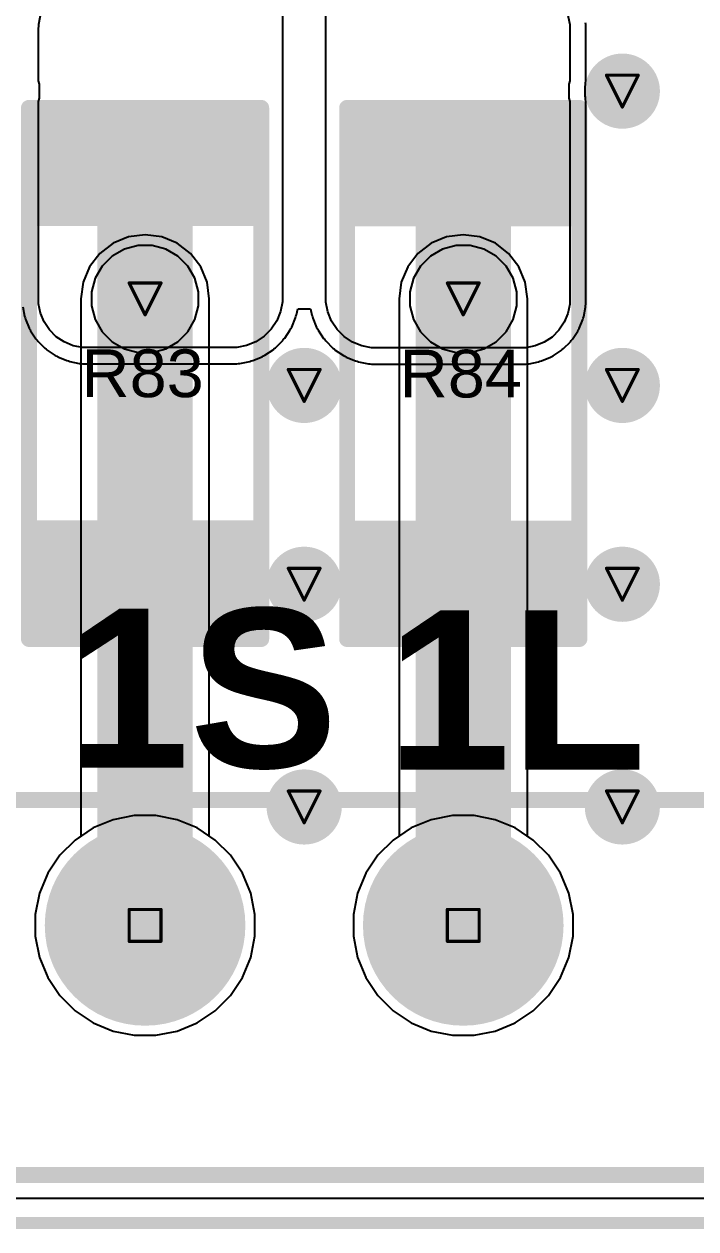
# Model space of a CAD drawing. Header units: inches. Extents: x -0.03 to 9.71, y 0.01 to 4.44.
# Drawn here: x 3.589 to 4.012, y 0.006 to 0.763 of the extents above; entities that cross this region are included whole.
import ezdxf

# ---------------------------------------------------------------- set-up
doc = ezdxf.new("R2010")
doc.units = ezdxf.units.IN
doc.header["$MEASUREMENT"] = 0
for name, color, linetype in [('Board Outline', 216, 'Continuous'), ('Bottom Layer', 5, 'Continuous'), ('Bottom Solder', 6, 'Continuous'), ('Drill Drawing', 1, 'Continuous'), ('Layer 1', 16, 'Continuous'), ('Layer 2', 76, 'Continuous'), ('Multi-Layer', 9, 'Continuous'), ('Pad Holes', 156, 'Continuous'), ('Top Layer', 1, 'Continuous'), ('Top Overlay', 2, 'Continuous'), ('Top Paste', 8, 'Continuous'), ('Top Solder', 216, 'Continuous'), ('Via Holes', 16, 'Continuous')]:
    doc.layers.add(name, color=color, linetype=linetype)
doc.styles.add('Arial', font='', dxfattribs={"height": 0.2})
doc.styles.add('Arial_Bold', font='', dxfattribs={"height": 0.2})
doc.styles.get('Arial').set_extended_font_data('Arial')
doc.styles.get('Arial_Bold').set_extended_font_data('Arial', bold=True)

# ---------------------------------------------------------------- blocks, each defined once
blk = doc.blocks.new('RES_2512_19')
at = {"layer": 'Top Layer'}
for points in [[(-0.15945, 0.06693), (-0.09646, 0.06693), (-0.09646, -0.06693), (-0.15945, -0.06693)], [(0.09646, 0.06693), (0.15945, 0.06693), (0.15945, -0.06693), (0.09646, -0.06693)]]:
    blk.add_hatch(color=1, dxfattribs=at).paths.add_polyline_path(points)
at = {"layer": 'Top Paste'}
for points in [[(-0.15945, 0.06693), (-0.09646, 0.06693), (-0.09646, -0.06693), (-0.15945, -0.06693)], [(0.09646, 0.06693), (0.15945, 0.06693), (0.15945, -0.06693), (0.09646, -0.06693)]]:
    blk.add_hatch(color=8, dxfattribs=at).paths.add_polyline_path(points)
at = {"layer": 'Top Solder'}
for points in [[(-0.16345, 0.07093), (-0.09246, 0.07093), (-0.09246, -0.07093), (-0.16345, -0.07093)], [(0.09246, 0.07093), (0.16345, 0.07093), (0.16345, -0.07093), (0.09246, -0.07093)]]:
    blk.add_hatch(color=216, dxfattribs=at).paths.add_polyline_path(points)
at = {"layer": 'Top Overlay'}
for points in [[(0.16679, 0.073, 0.01, 0.01, 0), (-0.167, 0.073, 0.01, 0.01, 0)], [(-0.167, -0.073, 0.01, 0.01, 0), (-0.167, 0.073, 0.01, 0.01, 0)], [(0.16679, -0.073, 0.01, 0.01, 0), (0.16679, 0.073, 0.01, 0.01, 0)], [(0.16679, -0.073, 0.01, 0.01, 0), (-0.167, -0.073, 0.01, 0.01, 0)]]:
    blk.add_lwpolyline(points, format="xyseb", dxfattribs=at)
for points in [[(-0.1695, 0.073, 0.005, 0.005, 1), (-0.1645, 0.073, 0.005, 0.005, 1)], [(-0.1695, 0.073, 0.005, 0.005, 1), (-0.1645, 0.073, 0.005, 0.005, 1)], [(0.16429, 0.073, 0.005, 0.005, 1), (0.16929, 0.073, 0.005, 0.005, 1)], [(0.16429, 0.073, 0.005, 0.005, 1), (0.16929, 0.073, 0.005, 0.005, 1)], [(-0.1695, -0.073, 0.005, 0.005, 1), (-0.1645, -0.073, 0.005, 0.005, 1)], [(-0.1695, -0.073, 0.005, 0.005, 1), (-0.1645, -0.073, 0.005, 0.005, 1)], [(0.16429, -0.073, 0.005, 0.005, 1), (0.16929, -0.073, 0.005, 0.005, 1)], [(0.16429, -0.073, 0.005, 0.005, 1), (0.16929, -0.073, 0.005, 0.005, 1)]]:
    blk.add_lwpolyline(points, format="xyseb", close=True, dxfattribs=at)
blk = doc.blocks.new('RES_2512_20')
at = {"layer": 'Top Layer'}
for points in [[(-0.15945, 0.06693), (-0.09646, 0.06693), (-0.09646, -0.06693), (-0.15945, -0.06693)], [(0.09646, 0.06693), (0.15945, 0.06693), (0.15945, -0.06693), (0.09646, -0.06693)]]:
    blk.add_hatch(color=1, dxfattribs=at).paths.add_polyline_path(points)
at = {"layer": 'Top Paste'}
for points in [[(-0.15945, 0.06693), (-0.09646, 0.06693), (-0.09646, -0.06693), (-0.15945, -0.06693)], [(0.09646, 0.06693), (0.15945, 0.06693), (0.15945, -0.06693), (0.09646, -0.06693)]]:
    blk.add_hatch(color=8, dxfattribs=at).paths.add_polyline_path(points)
at = {"layer": 'Top Solder'}
for points in [[(-0.16345, 0.07093), (-0.09246, 0.07093), (-0.09246, -0.07093), (-0.16345, -0.07093)], [(0.09246, 0.07093), (0.16345, 0.07093), (0.16345, -0.07093), (0.09246, -0.07093)]]:
    blk.add_hatch(color=216, dxfattribs=at).paths.add_polyline_path(points)
at = {"layer": 'Top Overlay'}
for points in [[(-0.167, 0.073, 0.01, 0.01, 0), (0.16679, 0.073, 0.01, 0.01, 0)], [(-0.167, 0.073, 0.01, 0.01, 0), (-0.167, -0.073, 0.01, 0.01, 0)], [(0.16679, 0.073, 0.01, 0.01, 0), (0.16679, -0.073, 0.01, 0.01, 0)], [(-0.167, -0.073, 0.01, 0.01, 0), (0.16679, -0.073, 0.01, 0.01, 0)]]:
    blk.add_lwpolyline(points, format="xyseb", dxfattribs=at)
for points in [[(-0.1695, 0.073, 0.005, 0.005, 1), (-0.1645, 0.073, 0.005, 0.005, 1)], [(-0.1695, 0.073, 0.005, 0.005, 1), (-0.1645, 0.073, 0.005, 0.005, 1)], [(0.16429, 0.073, 0.005, 0.005, 1), (0.16929, 0.073, 0.005, 0.005, 1)], [(0.16429, 0.073, 0.005, 0.005, 1), (0.16929, 0.073, 0.005, 0.005, 1)], [(-0.1695, -0.073, 0.005, 0.005, 1), (-0.1645, -0.073, 0.005, 0.005, 1)], [(-0.1695, -0.073, 0.005, 0.005, 1), (-0.1645, -0.073, 0.005, 0.005, 1)], [(0.16429, -0.073, 0.005, 0.005, 1), (0.16929, -0.073, 0.005, 0.005, 1)], [(0.16429, -0.073, 0.005, 0.005, 1), (0.16929, -0.073, 0.005, 0.005, 1)]]:
    blk.add_lwpolyline(points, format="xyseb", close=True, dxfattribs=at)
blk = doc.blocks.new('DB2ERM_5_08_18P_GN_104')
at = {"layer": 'Bottom Layer'}
h = blk.add_hatch(color=5, dxfattribs=at)
edge = h.paths.add_edge_path()
edge.add_arc((1.5, 0), 0.059055, 0, 360)
h = blk.add_hatch(color=5, dxfattribs=at)
edge = h.paths.add_edge_path()
edge.add_arc((1.7, 0), 0.059055, 0, 360)
at = {"layer": 'Bottom Solder'}
h = blk.add_hatch(color=6, dxfattribs=at)
edge = h.paths.add_edge_path()
edge.add_arc((1.5, 0), 0.063055, 0, 360)
h = blk.add_hatch(color=6, dxfattribs=at)
edge = h.paths.add_edge_path()
edge.add_arc((1.7, 0), 0.063055, 0, 360)
at = {"layer": 'Layer 1'}
h = blk.add_hatch(color=16, dxfattribs=at)
edge = h.paths.add_edge_path()
edge.add_arc((1.5, 0), 0.059055, 0, 360)
h = blk.add_hatch(color=16, dxfattribs=at)
edge = h.paths.add_edge_path()
edge.add_arc((1.7, 0), 0.059055, 0, 360)
at = {"layer": 'Layer 2'}
h = blk.add_hatch(color=76, dxfattribs=at)
edge = h.paths.add_edge_path()
edge.add_arc((1.5, 0), 0.059055, 0, 360)
h = blk.add_hatch(color=76, dxfattribs=at)
edge = h.paths.add_edge_path()
edge.add_arc((1.7, 0), 0.059055, 0, 360)
at = {"layer": 'Multi-Layer'}
h = blk.add_hatch(color=9, dxfattribs=at)
edge = h.paths.add_edge_path()
edge.add_arc((1.5, 0), 0.059055, 0, 360)
h = blk.add_hatch(color=9, dxfattribs=at)
edge = h.paths.add_edge_path()
edge.add_arc((1.7, 0), 0.059055, 0, 360)
at = {"layer": 'Pad Holes'}
h = blk.add_hatch(color=7, dxfattribs=at)
edge = h.paths.add_edge_path()
edge.add_arc((1.5, 0), 0.037402, 0, 360)
h = blk.add_hatch(color=7, dxfattribs=at)
edge = h.paths.add_edge_path()
edge.add_arc((1.7, 0), 0.037402, 0, 360)
at = {"layer": 'Top Layer'}
h = blk.add_hatch(color=1, dxfattribs=at)
edge = h.paths.add_edge_path()
edge.add_arc((1.5, 0), 0.059055, 0, 360)
h = blk.add_hatch(color=1, dxfattribs=at)
edge = h.paths.add_edge_path()
edge.add_arc((1.7, 0), 0.059055, 0, 360)
at = {"layer": 'Top Solder'}
h = blk.add_hatch(color=216, dxfattribs=at)
edge = h.paths.add_edge_path()
edge.add_arc((1.5, 0), 0.063055, 0, 360)
h = blk.add_hatch(color=216, dxfattribs=at)
edge = h.paths.add_edge_path()
edge.add_arc((1.7, 0), 0.063055, 0, 360)
at = {"layer": 'Top Overlay'}
for points in [[(-2, 0.07874, 0.01, 0.01, 0), (2, 0.07874, 0.01, 0.01, 0)], [(-2, -0.156851, 0.01, 0.01, 0), (2, -0.156851, 0.01, 0.01, 0)]]:
    blk.add_lwpolyline(points, format="xyseb", dxfattribs=at)

msp = doc.modelspace()

# ---------------------------------------------------------------- hatches: boundary and pattern name
at = {"layer": 'Bottom Layer'}
h = msp.add_hatch(color=5, dxfattribs=at)
edge = h.paths.add_edge_path()
edge.add_arc((3.96535, 0.72114), 0.02362, 0, 360)
h = msp.add_hatch(color=5, dxfattribs=at)
edge = h.paths.add_edge_path()
edge.add_arc((3.66535, 0.59055), 0.02362, 0, 360)
h = msp.add_hatch(color=5, dxfattribs=at)
edge = h.paths.add_edge_path()
edge.add_arc((3.86535, 0.59055), 0.02362, 0, 360)
h = msp.add_hatch(color=5, dxfattribs=at)
edge = h.paths.add_edge_path()
edge.add_arc((3.76535, 0.53618), 0.02362, 0, 360)
h = msp.add_hatch(color=5, dxfattribs=at)
edge = h.paths.add_edge_path()
edge.add_arc((3.96535, 0.53618), 0.02362, 0, 360)
h = msp.add_hatch(color=5, dxfattribs=at)
edge = h.paths.add_edge_path()
edge.add_arc((3.76535, 0.41122), 0.02362, 0, 360)
h = msp.add_hatch(color=5, dxfattribs=at)
edge = h.paths.add_edge_path()
edge.add_arc((3.96535, 0.41122), 0.02362, 0, 360)
h = msp.add_hatch(color=5, dxfattribs=at)
edge = h.paths.add_edge_path()
edge.add_arc((3.76535, 0.27126), 0.02362, 0, 360)
h = msp.add_hatch(color=5, dxfattribs=at)
edge = h.paths.add_edge_path()
edge.add_arc((3.96535, 0.27126), 0.02362, 0, 360)
at = {"layer": 'Layer 1'}
h = msp.add_hatch(color=16, dxfattribs=at)
edge = h.paths.add_edge_path()
edge.add_arc((3.96535, 0.72114), 0.02362, 0, 360)
h = msp.add_hatch(color=16, dxfattribs=at)
edge = h.paths.add_edge_path()
edge.add_arc((3.66535, 0.59055), 0.02362, 0, 360)
h = msp.add_hatch(color=16, dxfattribs=at)
edge = h.paths.add_edge_path()
edge.add_arc((3.86535, 0.59055), 0.02362, 0, 360)
h = msp.add_hatch(color=16, dxfattribs=at)
edge = h.paths.add_edge_path()
edge.add_arc((3.76535, 0.53618), 0.02362, 0, 360)
h = msp.add_hatch(color=16, dxfattribs=at)
edge = h.paths.add_edge_path()
edge.add_arc((3.96535, 0.53618), 0.02362, 0, 360)
h = msp.add_hatch(color=16, dxfattribs=at)
edge = h.paths.add_edge_path()
edge.add_arc((3.76535, 0.41122), 0.02362, 0, 360)
h = msp.add_hatch(color=16, dxfattribs=at)
edge = h.paths.add_edge_path()
edge.add_arc((3.96535, 0.41122), 0.02362, 0, 360)
h = msp.add_hatch(color=16, dxfattribs=at)
edge = h.paths.add_edge_path()
edge.add_arc((3.76535, 0.27126), 0.02362, 0, 360)
h = msp.add_hatch(color=16, dxfattribs=at)
edge = h.paths.add_edge_path()
edge.add_arc((3.96535, 0.27126), 0.02362, 0, 360)
at = {"layer": 'Layer 2'}
h = msp.add_hatch(color=76, dxfattribs=at)
edge = h.paths.add_edge_path()
edge.add_arc((3.96535, 0.72114), 0.02362, 0, 360)
h = msp.add_hatch(color=76, dxfattribs=at)
edge = h.paths.add_edge_path()
edge.add_arc((3.66535, 0.59055), 0.02362, 0, 360)
h = msp.add_hatch(color=76, dxfattribs=at)
edge = h.paths.add_edge_path()
edge.add_arc((3.86535, 0.59055), 0.02362, 0, 360)
h = msp.add_hatch(color=76, dxfattribs=at)
edge = h.paths.add_edge_path()
edge.add_arc((3.76535, 0.53618), 0.02362, 0, 360)
h = msp.add_hatch(color=76, dxfattribs=at)
edge = h.paths.add_edge_path()
edge.add_arc((3.96535, 0.53618), 0.02362, 0, 360)
h = msp.add_hatch(color=76, dxfattribs=at)
edge = h.paths.add_edge_path()
edge.add_arc((3.76535, 0.41122), 0.02362, 0, 360)
h = msp.add_hatch(color=76, dxfattribs=at)
edge = h.paths.add_edge_path()
edge.add_arc((3.96535, 0.41122), 0.02362, 0, 360)
h = msp.add_hatch(color=76, dxfattribs=at)
edge = h.paths.add_edge_path()
edge.add_arc((3.76535, 0.27126), 0.02362, 0, 360)
h = msp.add_hatch(color=76, dxfattribs=at)
edge = h.paths.add_edge_path()
edge.add_arc((3.96535, 0.27126), 0.02362, 0, 360)
at = {"layer": 'Top Layer'}
h = msp.add_hatch(color=1, dxfattribs=at)
edge = h.paths.add_edge_path()
edge.add_arc((3.96535, 0.72114), 0.02362, 0, 360)
h = msp.add_hatch(color=1, dxfattribs=at)
edge = h.paths.add_edge_path()
edge.add_arc((3.66535, 0.59055), 0.02362, 0, 360)
h = msp.add_hatch(color=1, dxfattribs=at)
edge = h.paths.add_edge_path()
edge.add_arc((3.86535, 0.59055), 0.02362, 0, 360)
h = msp.add_hatch(color=1, dxfattribs=at)
edge = h.paths.add_edge_path()
edge.add_arc((3.76535, 0.53618), 0.02362, 0, 360)
h = msp.add_hatch(color=1, dxfattribs=at)
edge = h.paths.add_edge_path()
edge.add_arc((3.96535, 0.53618), 0.02362, 0, 360)
h = msp.add_hatch(color=1, dxfattribs=at)
edge = h.paths.add_edge_path()
edge.add_arc((3.76535, 0.41122), 0.02362, 0, 360)
h = msp.add_hatch(color=1, dxfattribs=at)
edge = h.paths.add_edge_path()
edge.add_arc((3.96535, 0.41122), 0.02362, 0, 360)
h = msp.add_hatch(color=1, dxfattribs=at)
edge = h.paths.add_edge_path()
edge.add_arc((3.76535, 0.27126), 0.02362, 0, 360)
h = msp.add_hatch(color=1, dxfattribs=at)
edge = h.paths.add_edge_path()
edge.add_arc((3.96535, 0.27126), 0.02362, 0, 360)
at = {"layer": 'Via Holes'}
h = msp.add_hatch(color=7, dxfattribs=at)
edge = h.paths.add_edge_path()
edge.add_arc((3.96535, 0.72114), 0.01378, 0, 360)
h = msp.add_hatch(color=7, dxfattribs=at)
edge = h.paths.add_edge_path()
edge.add_arc((3.66535, 0.59055), 0.01378, 0, 360)
h = msp.add_hatch(color=7, dxfattribs=at)
edge = h.paths.add_edge_path()
edge.add_arc((3.86535, 0.59055), 0.01378, 0, 360)
h = msp.add_hatch(color=7, dxfattribs=at)
edge = h.paths.add_edge_path()
edge.add_arc((3.76535, 0.53618), 0.01378, 0, 360)
h = msp.add_hatch(color=7, dxfattribs=at)
edge = h.paths.add_edge_path()
edge.add_arc((3.96535, 0.53618), 0.01378, 0, 360)
h = msp.add_hatch(color=7, dxfattribs=at)
edge = h.paths.add_edge_path()
edge.add_arc((3.76535, 0.41122), 0.01378, 0, 360)
h = msp.add_hatch(color=7, dxfattribs=at)
edge = h.paths.add_edge_path()
edge.add_arc((3.96535, 0.41122), 0.01378, 0, 360)
h = msp.add_hatch(color=7, dxfattribs=at)
edge = h.paths.add_edge_path()
edge.add_arc((3.76535, 0.27126), 0.01378, 0, 360)
h = msp.add_hatch(color=7, dxfattribs=at)
edge = h.paths.add_edge_path()
edge.add_arc((3.96535, 0.27126), 0.01378, 0, 360)

# ---------------------------------------------------------------- linework, layer by layer
at = {"layer": 'Board Outline'}
for points in [[(0.00984, 0.00984, 0.0075, 0.0075, 0), (4.32087, 0.00984, 0.0075, 0.0075, 0)], [(0.0102, 0.0102, 0.005, 0.005, 0), (4.32051, 0.0102, 0.005, 0.005, 0)]]:
    msp.add_lwpolyline(points, format="xyseb", dxfattribs=at)
at = {"layer": 'Bottom Layer'}
for p, q in [((3.65491, 0.62952), (3.64518, 0.62549)), ((3.66535, 0.6309), (3.65491, 0.62952)), ((3.6758, 0.62952), (3.66535, 0.6309)), ((3.68553, 0.62549), (3.6758, 0.62952)), ((3.85491, 0.62952), (3.84518, 0.62549)), ((3.86535, 0.6309), (3.85491, 0.62952)), ((3.8758, 0.62952), (3.86535, 0.6309)), ((3.88553, 0.62549), (3.8758, 0.62952)), ((3.64518, 0.62549), (3.63683, 0.61908)), ((3.69388, 0.61908), (3.68553, 0.62549)), ((3.84518, 0.62549), (3.83683, 0.61908)), ((3.89388, 0.61908), (3.88553, 0.62549)), ((3.63683, 0.61908), (3.63041, 0.61072)), ((3.70029, 0.61072), (3.69388, 0.61908)), ((3.83683, 0.61908), (3.83041, 0.61072)), ((3.90029, 0.61072), (3.89388, 0.61908)), ((3.63041, 0.61072), (3.62638, 0.60099)), ((3.70432, 0.60099), (3.70029, 0.61072)), ((3.83041, 0.61072), (3.82638, 0.60099)), ((3.90432, 0.60099), (3.90029, 0.61072)), ((3.62638, 0.60099), (3.62501, 0.59055)), ((3.7057, 0.59055), (3.70432, 0.60099)), ((3.82638, 0.60099), (3.82501, 0.59055)), ((3.9057, 0.59055), (3.90432, 0.60099)), ((3.62501, 0.59055), (3.62501, 0.25294)), ((3.7057, 0.25294), (3.7057, 0.59055)), ((3.82501, 0.59055), (3.82501, 0.25294)), ((3.9057, 0.25294), (3.9057, 0.59055)), ((3.62133, 0.25049), (3.61172, 0.24087)), ((3.62501, 0.25294), (3.62133, 0.25049)), ((3.70937, 0.25049), (3.7057, 0.25294)), ((3.71899, 0.24087), (3.70937, 0.25049)), ((3.82133, 0.25049), (3.81172, 0.24087)), ((3.82501, 0.25294), (3.82133, 0.25049)), ((3.90937, 0.25049), (3.9057, 0.25294)), ((3.91899, 0.24087), (3.90937, 0.25049)), ((3.61172, 0.24087), (3.60416, 0.22956)), ((3.72655, 0.22956), (3.71899, 0.24087)), ((3.81172, 0.24087), (3.80416, 0.22956)), ((3.92655, 0.22956), (3.91899, 0.24087)), ((3.60416, 0.22956), (3.59895, 0.21699)), ((3.73176, 0.21699), (3.72655, 0.22956)), ((3.80416, 0.22956), (3.79895, 0.21699)), ((3.93176, 0.21699), (3.92655, 0.22956)), ((3.59895, 0.21699), (3.5963, 0.20365)), ((3.73441, 0.20365), (3.73176, 0.21699)), ((3.79895, 0.21699), (3.7963, 0.20365)), ((3.93441, 0.20365), (3.93176, 0.21699)), ((3.5963, 0.20365), (3.5963, 0.19005)), ((3.73441, 0.19005), (3.73441, 0.20365)), ((3.7963, 0.20365), (3.7963, 0.19005)), ((3.93441, 0.19005), (3.93441, 0.20365)), ((3.5963, 0.19005), (3.59895, 0.17671)), ((3.73176, 0.17671), (3.73441, 0.19005)), ((3.7963, 0.19005), (3.79895, 0.17671)), ((3.93176, 0.17671), (3.93441, 0.19005)), ((3.59895, 0.17671), (3.60416, 0.16414)), ((3.72655, 0.16414), (3.73176, 0.17671)), ((3.79895, 0.17671), (3.80416, 0.16414)), ((3.92655, 0.16414), (3.93176, 0.17671)), ((3.60416, 0.16414), (3.61172, 0.15283)), ((3.71899, 0.15283), (3.72655, 0.16414)), ((3.80416, 0.16414), (3.81172, 0.15283)), ((3.91899, 0.15283), (3.92655, 0.16414)), ((3.61172, 0.15283), (3.62133, 0.14321)), ((3.70937, 0.14321), (3.71899, 0.15283)), ((3.81172, 0.15283), (3.82133, 0.14321)), ((3.90937, 0.14321), (3.91899, 0.15283)), ((3.62133, 0.14321), (3.63264, 0.13566)), ((3.69806, 0.13566), (3.70937, 0.14321)), ((3.82133, 0.14321), (3.83264, 0.13566)), ((3.89806, 0.13566), (3.90937, 0.14321)), ((3.63264, 0.13566), (3.64521, 0.13045)), ((3.64521, 0.13045), (3.65855, 0.1278)), ((3.67216, 0.1278), (3.6855, 0.13045)), ((3.6855, 0.13045), (3.69806, 0.13566)), ((3.83264, 0.13566), (3.84521, 0.13045)), ((3.84521, 0.13045), (3.85855, 0.1278)), ((3.87216, 0.1278), (3.8855, 0.13045)), ((3.8855, 0.13045), (3.89806, 0.13566)), ((3.65855, 0.1278), (3.67216, 0.1278)), ((3.85855, 0.1278), (3.87216, 0.1278)), ((4.30557, 0.02514), (0.02514, 0.02514))]:
    msp.add_line(p, q, dxfattribs=at)
for points in [[(3.66535, 0.19685, 0.06, 0.06, 0), (3.66535, 0.59055, 0.06, 0.06, 0)], [(3.86535, 0.19685, 0.06, 0.06, 0), (3.86535, 0.59055, 0.06, 0.06, 0)]]:
    msp.add_lwpolyline(points, format="xyseb", dxfattribs=at)
for points in [[(3.65035, 0.59055, 0.03, 0.03, 1), (3.68035, 0.59055, 0.03, 0.03, 1)], [(3.85035, 0.59055, 0.03, 0.03, 1), (3.88035, 0.59055, 0.03, 0.03, 1)], [(3.65035, 0.19685, 0.03, 0.03, 1), (3.68035, 0.19685, 0.03, 0.03, 1)], [(3.85035, 0.19685, 0.03, 0.03, 1), (3.88035, 0.19685, 0.03, 0.03, 1)]]:
    msp.add_lwpolyline(points, format="xyseb", close=True, dxfattribs=at)
at = {"layer": 'Bottom Solder'}
for points in [[(3.66535, 0.19685, 0.06, 0.06, 0), (3.66535, 0.59055, 0.06, 0.06, 0)], [(3.86535, 0.19685, 0.06, 0.06, 0), (3.86535, 0.59055, 0.06, 0.06, 0)]]:
    msp.add_lwpolyline(points, format="xyseb", dxfattribs=at)
for points in [[(3.65035, 0.59055, 0.03, 0.03, 1), (3.68035, 0.59055, 0.03, 0.03, 1)], [(3.85035, 0.59055, 0.03, 0.03, 1), (3.88035, 0.59055, 0.03, 0.03, 1)], [(3.65035, 0.19685, 0.03, 0.03, 1), (3.68035, 0.19685, 0.03, 0.03, 1)], [(3.85035, 0.19685, 0.03, 0.03, 1), (3.88035, 0.19685, 0.03, 0.03, 1)]]:
    msp.add_lwpolyline(points, format="xyseb", close=True, dxfattribs=at)
at = {"layer": 'Drill Drawing'}
for points in [[(3.95535, 0.73114, 0.002, 0.002, 0), (3.97535, 0.73114, 0.002, 0.002, 0)], [(3.95535, 0.73114, 0.002, 0.002, 0), (3.96535, 0.71114, 0.002, 0.002, 0)], [(3.96535, 0.71114, 0.002, 0.002, 0), (3.97535, 0.73114, 0.002, 0.002, 0)], [(3.65535, 0.60055, 0.002, 0.002, 0), (3.67535, 0.60055, 0.002, 0.002, 0)], [(3.65535, 0.60055, 0.002, 0.002, 0), (3.66535, 0.58055, 0.002, 0.002, 0)], [(3.66535, 0.58055, 0.002, 0.002, 0), (3.67535, 0.60055, 0.002, 0.002, 0)], [(3.85535, 0.60055, 0.002, 0.002, 0), (3.87535, 0.60055, 0.002, 0.002, 0)], [(3.85535, 0.60055, 0.002, 0.002, 0), (3.86535, 0.58055, 0.002, 0.002, 0)], [(3.86535, 0.58055, 0.002, 0.002, 0), (3.87535, 0.60055, 0.002, 0.002, 0)], [(3.75535, 0.54618, 0.002, 0.002, 0), (3.77535, 0.54618, 0.002, 0.002, 0)], [(3.75535, 0.54618, 0.002, 0.002, 0), (3.76535, 0.52618, 0.002, 0.002, 0)], [(3.76535, 0.52618, 0.002, 0.002, 0), (3.77535, 0.54618, 0.002, 0.002, 0)], [(3.95535, 0.54618, 0.002, 0.002, 0), (3.97535, 0.54618, 0.002, 0.002, 0)], [(3.95535, 0.54618, 0.002, 0.002, 0), (3.96535, 0.52618, 0.002, 0.002, 0)], [(3.96535, 0.52618, 0.002, 0.002, 0), (3.97535, 0.54618, 0.002, 0.002, 0)], [(3.75535, 0.42122, 0.002, 0.002, 0), (3.77535, 0.42122, 0.002, 0.002, 0)], [(3.75535, 0.42122, 0.002, 0.002, 0), (3.76535, 0.40122, 0.002, 0.002, 0)], [(3.76535, 0.40122, 0.002, 0.002, 0), (3.77535, 0.42122, 0.002, 0.002, 0)], [(3.95535, 0.42122, 0.002, 0.002, 0), (3.97535, 0.42122, 0.002, 0.002, 0)], [(3.95535, 0.42122, 0.002, 0.002, 0), (3.96535, 0.40122, 0.002, 0.002, 0)], [(3.96535, 0.40122, 0.002, 0.002, 0), (3.97535, 0.42122, 0.002, 0.002, 0)], [(3.75535, 0.28126, 0.002, 0.002, 0), (3.77535, 0.28126, 0.002, 0.002, 0)], [(3.75535, 0.28126, 0.002, 0.002, 0), (3.76535, 0.26126, 0.002, 0.002, 0)], [(3.76535, 0.26126, 0.002, 0.002, 0), (3.77535, 0.28126, 0.002, 0.002, 0)], [(3.95535, 0.28126, 0.002, 0.002, 0), (3.97535, 0.28126, 0.002, 0.002, 0)], [(3.95535, 0.28126, 0.002, 0.002, 0), (3.96535, 0.26126, 0.002, 0.002, 0)], [(3.96535, 0.26126, 0.002, 0.002, 0), (3.97535, 0.28126, 0.002, 0.002, 0)], [(3.65535, 0.20685, 0.002, 0.002, 0), (3.67535, 0.20685, 0.002, 0.002, 0)], [(3.65535, 0.18685, 0.002, 0.002, 0), (3.65535, 0.20685, 0.002, 0.002, 0)], [(3.67535, 0.18685, 0.002, 0.002, 0), (3.67535, 0.20685, 0.002, 0.002, 0)], [(3.85535, 0.20685, 0.002, 0.002, 0), (3.87535, 0.20685, 0.002, 0.002, 0)], [(3.85535, 0.18685, 0.002, 0.002, 0), (3.85535, 0.20685, 0.002, 0.002, 0)], [(3.87535, 0.18685, 0.002, 0.002, 0), (3.87535, 0.20685, 0.002, 0.002, 0)], [(3.65535, 0.18685, 0.002, 0.002, 0), (3.67535, 0.18685, 0.002, 0.002, 0)], [(3.85535, 0.18685, 0.002, 0.002, 0), (3.87535, 0.18685, 0.002, 0.002, 0)]]:
    msp.add_lwpolyline(points, format="xyseb", dxfattribs=at)
for points in [[(3.95485, 0.73114, 0.001, 0.001, 1), (3.95585, 0.73114, 0.001, 0.001, 1)], [(3.95485, 0.73114, 0.001, 0.001, 1), (3.95585, 0.73114, 0.001, 0.001, 1)], [(3.97485, 0.73114, 0.001, 0.001, 1), (3.97585, 0.73114, 0.001, 0.001, 1)], [(3.97485, 0.73114, 0.001, 0.001, 1), (3.97585, 0.73114, 0.001, 0.001, 1)], [(3.96485, 0.71114, 0.001, 0.001, 1), (3.96585, 0.71114, 0.001, 0.001, 1)], [(3.96485, 0.71114, 0.001, 0.001, 1), (3.96585, 0.71114, 0.001, 0.001, 1)], [(3.65485, 0.60055, 0.001, 0.001, 1), (3.65585, 0.60055, 0.001, 0.001, 1)], [(3.65485, 0.60055, 0.001, 0.001, 1), (3.65585, 0.60055, 0.001, 0.001, 1)], [(3.67485, 0.60055, 0.001, 0.001, 1), (3.67585, 0.60055, 0.001, 0.001, 1)], [(3.67485, 0.60055, 0.001, 0.001, 1), (3.67585, 0.60055, 0.001, 0.001, 1)], [(3.85485, 0.60055, 0.001, 0.001, 1), (3.85585, 0.60055, 0.001, 0.001, 1)], [(3.85485, 0.60055, 0.001, 0.001, 1), (3.85585, 0.60055, 0.001, 0.001, 1)], [(3.87485, 0.60055, 0.001, 0.001, 1), (3.87585, 0.60055, 0.001, 0.001, 1)], [(3.87485, 0.60055, 0.001, 0.001, 1), (3.87585, 0.60055, 0.001, 0.001, 1)], [(3.66485, 0.58055, 0.001, 0.001, 1), (3.66585, 0.58055, 0.001, 0.001, 1)], [(3.66485, 0.58055, 0.001, 0.001, 1), (3.66585, 0.58055, 0.001, 0.001, 1)], [(3.86485, 0.58055, 0.001, 0.001, 1), (3.86585, 0.58055, 0.001, 0.001, 1)], [(3.86485, 0.58055, 0.001, 0.001, 1), (3.86585, 0.58055, 0.001, 0.001, 1)], [(3.75485, 0.54618, 0.001, 0.001, 1), (3.75585, 0.54618, 0.001, 0.001, 1)], [(3.75485, 0.54618, 0.001, 0.001, 1), (3.75585, 0.54618, 0.001, 0.001, 1)], [(3.77485, 0.54618, 0.001, 0.001, 1), (3.77585, 0.54618, 0.001, 0.001, 1)], [(3.77485, 0.54618, 0.001, 0.001, 1), (3.77585, 0.54618, 0.001, 0.001, 1)], [(3.95485, 0.54618, 0.001, 0.001, 1), (3.95585, 0.54618, 0.001, 0.001, 1)], [(3.95485, 0.54618, 0.001, 0.001, 1), (3.95585, 0.54618, 0.001, 0.001, 1)], [(3.97485, 0.54618, 0.001, 0.001, 1), (3.97585, 0.54618, 0.001, 0.001, 1)], [(3.97485, 0.54618, 0.001, 0.001, 1), (3.97585, 0.54618, 0.001, 0.001, 1)], [(3.76485, 0.52618, 0.001, 0.001, 1), (3.76585, 0.52618, 0.001, 0.001, 1)], [(3.76485, 0.52618, 0.001, 0.001, 1), (3.76585, 0.52618, 0.001, 0.001, 1)], [(3.96485, 0.52618, 0.001, 0.001, 1), (3.96585, 0.52618, 0.001, 0.001, 1)], [(3.96485, 0.52618, 0.001, 0.001, 1), (3.96585, 0.52618, 0.001, 0.001, 1)], [(3.75485, 0.42122, 0.001, 0.001, 1), (3.75585, 0.42122, 0.001, 0.001, 1)], [(3.75485, 0.42122, 0.001, 0.001, 1), (3.75585, 0.42122, 0.001, 0.001, 1)], [(3.77485, 0.42122, 0.001, 0.001, 1), (3.77585, 0.42122, 0.001, 0.001, 1)], [(3.77485, 0.42122, 0.001, 0.001, 1), (3.77585, 0.42122, 0.001, 0.001, 1)], [(3.95485, 0.42122, 0.001, 0.001, 1), (3.95585, 0.42122, 0.001, 0.001, 1)], [(3.95485, 0.42122, 0.001, 0.001, 1), (3.95585, 0.42122, 0.001, 0.001, 1)], [(3.97485, 0.42122, 0.001, 0.001, 1), (3.97585, 0.42122, 0.001, 0.001, 1)], [(3.97485, 0.42122, 0.001, 0.001, 1), (3.97585, 0.42122, 0.001, 0.001, 1)], [(3.76485, 0.40122, 0.001, 0.001, 1), (3.76585, 0.40122, 0.001, 0.001, 1)], [(3.76485, 0.40122, 0.001, 0.001, 1), (3.76585, 0.40122, 0.001, 0.001, 1)], [(3.96485, 0.40122, 0.001, 0.001, 1), (3.96585, 0.40122, 0.001, 0.001, 1)], [(3.96485, 0.40122, 0.001, 0.001, 1), (3.96585, 0.40122, 0.001, 0.001, 1)], [(3.75485, 0.28126, 0.001, 0.001, 1), (3.75585, 0.28126, 0.001, 0.001, 1)], [(3.75485, 0.28126, 0.001, 0.001, 1), (3.75585, 0.28126, 0.001, 0.001, 1)], [(3.77485, 0.28126, 0.001, 0.001, 1), (3.77585, 0.28126, 0.001, 0.001, 1)], [(3.77485, 0.28126, 0.001, 0.001, 1), (3.77585, 0.28126, 0.001, 0.001, 1)], [(3.95485, 0.28126, 0.001, 0.001, 1), (3.95585, 0.28126, 0.001, 0.001, 1)], [(3.95485, 0.28126, 0.001, 0.001, 1), (3.95585, 0.28126, 0.001, 0.001, 1)], [(3.97485, 0.28126, 0.001, 0.001, 1), (3.97585, 0.28126, 0.001, 0.001, 1)], [(3.97485, 0.28126, 0.001, 0.001, 1), (3.97585, 0.28126, 0.001, 0.001, 1)], [(3.76485, 0.26126, 0.001, 0.001, 1), (3.76585, 0.26126, 0.001, 0.001, 1)], [(3.76485, 0.26126, 0.001, 0.001, 1), (3.76585, 0.26126, 0.001, 0.001, 1)], [(3.96485, 0.26126, 0.001, 0.001, 1), (3.96585, 0.26126, 0.001, 0.001, 1)], [(3.96485, 0.26126, 0.001, 0.001, 1), (3.96585, 0.26126, 0.001, 0.001, 1)], [(3.65485, 0.20685, 0.001, 0.001, 1), (3.65585, 0.20685, 0.001, 0.001, 1)], [(3.65485, 0.20685, 0.001, 0.001, 1), (3.65585, 0.20685, 0.001, 0.001, 1)], [(3.67485, 0.20685, 0.001, 0.001, 1), (3.67585, 0.20685, 0.001, 0.001, 1)], [(3.67485, 0.20685, 0.001, 0.001, 1), (3.67585, 0.20685, 0.001, 0.001, 1)], [(3.85485, 0.20685, 0.001, 0.001, 1), (3.85585, 0.20685, 0.001, 0.001, 1)], [(3.85485, 0.20685, 0.001, 0.001, 1), (3.85585, 0.20685, 0.001, 0.001, 1)], [(3.87485, 0.20685, 0.001, 0.001, 1), (3.87585, 0.20685, 0.001, 0.001, 1)], [(3.87485, 0.20685, 0.001, 0.001, 1), (3.87585, 0.20685, 0.001, 0.001, 1)], [(3.65485, 0.18685, 0.001, 0.001, 1), (3.65585, 0.18685, 0.001, 0.001, 1)], [(3.65485, 0.18685, 0.001, 0.001, 1), (3.65585, 0.18685, 0.001, 0.001, 1)], [(3.67485, 0.18685, 0.001, 0.001, 1), (3.67585, 0.18685, 0.001, 0.001, 1)], [(3.67485, 0.18685, 0.001, 0.001, 1), (3.67585, 0.18685, 0.001, 0.001, 1)], [(3.85485, 0.18685, 0.001, 0.001, 1), (3.85585, 0.18685, 0.001, 0.001, 1)], [(3.85485, 0.18685, 0.001, 0.001, 1), (3.85585, 0.18685, 0.001, 0.001, 1)], [(3.87485, 0.18685, 0.001, 0.001, 1), (3.87585, 0.18685, 0.001, 0.001, 1)], [(3.87485, 0.18685, 0.001, 0.001, 1), (3.87585, 0.18685, 0.001, 0.001, 1)]]:
    msp.add_lwpolyline(points, format="xyseb", close=True, dxfattribs=at)
at = {"layer": 'Layer 1'}
for p, q in [((3.65238, 0.62188), (3.64471, 0.61746)), ((3.66093, 0.62417), (3.65238, 0.62188)), ((3.66978, 0.62417), (3.66093, 0.62417)), ((3.67833, 0.62188), (3.66978, 0.62417)), ((3.686, 0.61746), (3.67833, 0.62188)), ((3.85238, 0.62188), (3.84471, 0.61746)), ((3.86093, 0.62417), (3.85238, 0.62188)), ((3.86978, 0.62417), (3.86093, 0.62417)), ((3.87833, 0.62188), (3.86978, 0.62417)), ((3.886, 0.61746), (3.87833, 0.62188)), ((3.64471, 0.61746), (3.63845, 0.6112)), ((3.69226, 0.6112), (3.686, 0.61746)), ((3.84471, 0.61746), (3.83845, 0.6112)), ((3.89226, 0.6112), (3.886, 0.61746)), ((3.63845, 0.6112), (3.63402, 0.60353)), ((3.69669, 0.60353), (3.69226, 0.6112)), ((3.83845, 0.6112), (3.83402, 0.60353)), ((3.89669, 0.60353), (3.89226, 0.6112)), ((3.63402, 0.60353), (3.63173, 0.59498)), ((3.69898, 0.59498), (3.69669, 0.60353)), ((3.83402, 0.60353), (3.83173, 0.59498)), ((3.89898, 0.59498), (3.89669, 0.60353)), ((3.63173, 0.59498), (3.63173, 0.58613)), ((3.69898, 0.58613), (3.69898, 0.59498)), ((3.83173, 0.59498), (3.83173, 0.58613)), ((3.89898, 0.58613), (3.89898, 0.59498)), ((3.63173, 0.58613), (3.63402, 0.57757)), ((3.69669, 0.57757), (3.69898, 0.58613)), ((3.83173, 0.58613), (3.83402, 0.57757)), ((3.89669, 0.57757), (3.89898, 0.58613)), ((3.63402, 0.57757), (3.63845, 0.56991)), ((3.69226, 0.56991), (3.69669, 0.57757)), ((3.83402, 0.57757), (3.83845, 0.56991)), ((3.89226, 0.56991), (3.89669, 0.57757)), ((3.63845, 0.56991), (3.64471, 0.56365)), ((3.686, 0.56365), (3.69226, 0.56991)), ((3.83845, 0.56991), (3.84471, 0.56365)), ((3.886, 0.56365), (3.89226, 0.56991)), ((3.64471, 0.56365), (3.65238, 0.55922)), ((3.67833, 0.55922), (3.686, 0.56365)), ((3.84471, 0.56365), (3.85238, 0.55922)), ((3.87833, 0.55922), (3.886, 0.56365)), ((3.65238, 0.55922), (3.66093, 0.55693)), ((3.66093, 0.55693), (3.66978, 0.55693)), ((3.66978, 0.55693), (3.67833, 0.55922)), ((3.85238, 0.55922), (3.86093, 0.55693)), ((3.86093, 0.55693), (3.86978, 0.55693)), ((3.86978, 0.55693), (3.87833, 0.55922)), ((3.65855, 0.26591), (3.64521, 0.26325)), ((3.67216, 0.26591), (3.65855, 0.26591)), ((3.6855, 0.26325), (3.67216, 0.26591)), ((3.85855, 0.26591), (3.84521, 0.26325)), ((3.87216, 0.26591), (3.85855, 0.26591)), ((3.8855, 0.26325), (3.87216, 0.26591)), ((3.63264, 0.25805), (3.62133, 0.25049)), ((3.64521, 0.26325), (3.63264, 0.25805)), ((3.69806, 0.25805), (3.6855, 0.26325)), ((3.70937, 0.25049), (3.69806, 0.25805)), ((3.83264, 0.25805), (3.82133, 0.25049)), ((3.84521, 0.26325), (3.83264, 0.25805)), ((3.89806, 0.25805), (3.8855, 0.26325)), ((3.90937, 0.25049), (3.89806, 0.25805)), ((3.62133, 0.25049), (3.61172, 0.24087)), ((3.71899, 0.24087), (3.70937, 0.25049)), ((3.82133, 0.25049), (3.81172, 0.24087)), ((3.91899, 0.24087), (3.90937, 0.25049)), ((3.61172, 0.24087), (3.60416, 0.22956)), ((3.72655, 0.22956), (3.71899, 0.24087)), ((3.81172, 0.24087), (3.80416, 0.22956)), ((3.92655, 0.22956), (3.91899, 0.24087)), ((3.60416, 0.22956), (3.59895, 0.21699)), ((3.73176, 0.21699), (3.72655, 0.22956)), ((3.80416, 0.22956), (3.79895, 0.21699)), ((3.93176, 0.21699), (3.92655, 0.22956)), ((3.59895, 0.21699), (3.5963, 0.20365)), ((3.73441, 0.20365), (3.73176, 0.21699)), ((3.79895, 0.21699), (3.7963, 0.20365)), ((3.93441, 0.20365), (3.93176, 0.21699)), ((3.5963, 0.20365), (3.5963, 0.19005)), ((3.73441, 0.19005), (3.73441, 0.20365)), ((3.7963, 0.20365), (3.7963, 0.19005)), ((3.93441, 0.19005), (3.93441, 0.20365)), ((3.5963, 0.19005), (3.59895, 0.17671)), ((3.73176, 0.17671), (3.73441, 0.19005)), ((3.7963, 0.19005), (3.79895, 0.17671)), ((3.93176, 0.17671), (3.93441, 0.19005)), ((3.59895, 0.17671), (3.60416, 0.16414)), ((3.72655, 0.16414), (3.73176, 0.17671)), ((3.79895, 0.17671), (3.80416, 0.16414)), ((3.92655, 0.16414), (3.93176, 0.17671)), ((3.60416, 0.16414), (3.61172, 0.15283)), ((3.71899, 0.15283), (3.72655, 0.16414)), ((3.80416, 0.16414), (3.81172, 0.15283)), ((3.91899, 0.15283), (3.92655, 0.16414)), ((3.61172, 0.15283), (3.62133, 0.14321)), ((3.70937, 0.14321), (3.71899, 0.15283)), ((3.81172, 0.15283), (3.82133, 0.14321)), ((3.90937, 0.14321), (3.91899, 0.15283)), ((3.62133, 0.14321), (3.63264, 0.13566)), ((3.69806, 0.13566), (3.70937, 0.14321)), ((3.82133, 0.14321), (3.83264, 0.13566)), ((3.89806, 0.13566), (3.90937, 0.14321)), ((3.63264, 0.13566), (3.64521, 0.13045)), ((3.64521, 0.13045), (3.65855, 0.1278)), ((3.67216, 0.1278), (3.6855, 0.13045)), ((3.6855, 0.13045), (3.69806, 0.13566)), ((3.83264, 0.13566), (3.84521, 0.13045)), ((3.84521, 0.13045), (3.85855, 0.1278)), ((3.87216, 0.1278), (3.8855, 0.13045)), ((3.8855, 0.13045), (3.89806, 0.13566)), ((3.65855, 0.1278), (3.67216, 0.1278)), ((3.85855, 0.1278), (3.87216, 0.1278)), ((4.30557, 0.02514), (0.02514, 0.02514))]:
    msp.add_line(p, q, dxfattribs=at)
at = {"layer": 'Layer 2'}
for p, q in [((3.65238, 0.62188), (3.64471, 0.61746)), ((3.66093, 0.62417), (3.65238, 0.62188)), ((3.66978, 0.62417), (3.66093, 0.62417)), ((3.67833, 0.62188), (3.66978, 0.62417)), ((3.686, 0.61746), (3.67833, 0.62188)), ((3.85238, 0.62188), (3.84471, 0.61746)), ((3.86093, 0.62417), (3.85238, 0.62188)), ((3.86978, 0.62417), (3.86093, 0.62417)), ((3.87833, 0.62188), (3.86978, 0.62417)), ((3.886, 0.61746), (3.87833, 0.62188)), ((3.64471, 0.61746), (3.63845, 0.6112)), ((3.69226, 0.6112), (3.686, 0.61746)), ((3.84471, 0.61746), (3.83845, 0.6112)), ((3.89226, 0.6112), (3.886, 0.61746)), ((3.63845, 0.6112), (3.63402, 0.60353)), ((3.69669, 0.60353), (3.69226, 0.6112)), ((3.83845, 0.6112), (3.83402, 0.60353)), ((3.89669, 0.60353), (3.89226, 0.6112)), ((3.63402, 0.60353), (3.63173, 0.59498)), ((3.69898, 0.59498), (3.69669, 0.60353)), ((3.83402, 0.60353), (3.83173, 0.59498)), ((3.89898, 0.59498), (3.89669, 0.60353)), ((3.63173, 0.59498), (3.63173, 0.58613)), ((3.69898, 0.58613), (3.69898, 0.59498)), ((3.83173, 0.59498), (3.83173, 0.58613)), ((3.89898, 0.58613), (3.89898, 0.59498)), ((3.63173, 0.58613), (3.63402, 0.57757)), ((3.69669, 0.57757), (3.69898, 0.58613)), ((3.83173, 0.58613), (3.83402, 0.57757)), ((3.89669, 0.57757), (3.89898, 0.58613)), ((3.63402, 0.57757), (3.63845, 0.56991)), ((3.69226, 0.56991), (3.69669, 0.57757)), ((3.83402, 0.57757), (3.83845, 0.56991)), ((3.89226, 0.56991), (3.89669, 0.57757)), ((3.63845, 0.56991), (3.64471, 0.56365)), ((3.686, 0.56365), (3.69226, 0.56991)), ((3.83845, 0.56991), (3.84471, 0.56365)), ((3.886, 0.56365), (3.89226, 0.56991)), ((3.64471, 0.56365), (3.65238, 0.55922)), ((3.67833, 0.55922), (3.686, 0.56365)), ((3.84471, 0.56365), (3.85238, 0.55922)), ((3.87833, 0.55922), (3.886, 0.56365)), ((3.65238, 0.55922), (3.66093, 0.55693)), ((3.66093, 0.55693), (3.66978, 0.55693)), ((3.66978, 0.55693), (3.67833, 0.55922)), ((3.85238, 0.55922), (3.86093, 0.55693)), ((3.86093, 0.55693), (3.86978, 0.55693)), ((3.86978, 0.55693), (3.87833, 0.55922)), ((3.65855, 0.26591), (3.64521, 0.26325)), ((3.67216, 0.26591), (3.65855, 0.26591)), ((3.6855, 0.26325), (3.67216, 0.26591)), ((3.85855, 0.26591), (3.84521, 0.26325)), ((3.87216, 0.26591), (3.85855, 0.26591)), ((3.8855, 0.26325), (3.87216, 0.26591)), ((3.63264, 0.25805), (3.62133, 0.25049)), ((3.64521, 0.26325), (3.63264, 0.25805)), ((3.69806, 0.25805), (3.6855, 0.26325)), ((3.70937, 0.25049), (3.69806, 0.25805)), ((3.83264, 0.25805), (3.82133, 0.25049)), ((3.84521, 0.26325), (3.83264, 0.25805)), ((3.89806, 0.25805), (3.8855, 0.26325)), ((3.90937, 0.25049), (3.89806, 0.25805)), ((3.62133, 0.25049), (3.61172, 0.24087)), ((3.71899, 0.24087), (3.70937, 0.25049)), ((3.82133, 0.25049), (3.81172, 0.24087)), ((3.91899, 0.24087), (3.90937, 0.25049)), ((3.61172, 0.24087), (3.60416, 0.22956)), ((3.72655, 0.22956), (3.71899, 0.24087)), ((3.81172, 0.24087), (3.80416, 0.22956)), ((3.92655, 0.22956), (3.91899, 0.24087)), ((3.60416, 0.22956), (3.59895, 0.21699)), ((3.73176, 0.21699), (3.72655, 0.22956)), ((3.80416, 0.22956), (3.79895, 0.21699)), ((3.93176, 0.21699), (3.92655, 0.22956)), ((3.59895, 0.21699), (3.5963, 0.20365)), ((3.73441, 0.20365), (3.73176, 0.21699)), ((3.79895, 0.21699), (3.7963, 0.20365)), ((3.93441, 0.20365), (3.93176, 0.21699)), ((3.5963, 0.20365), (3.5963, 0.19005)), ((3.73441, 0.19005), (3.73441, 0.20365)), ((3.7963, 0.20365), (3.7963, 0.19005)), ((3.93441, 0.19005), (3.93441, 0.20365)), ((3.5963, 0.19005), (3.59895, 0.17671)), ((3.73176, 0.17671), (3.73441, 0.19005)), ((3.7963, 0.19005), (3.79895, 0.17671)), ((3.93176, 0.17671), (3.93441, 0.19005)), ((3.59895, 0.17671), (3.60416, 0.16414)), ((3.72655, 0.16414), (3.73176, 0.17671)), ((3.79895, 0.17671), (3.80416, 0.16414)), ((3.92655, 0.16414), (3.93176, 0.17671)), ((3.60416, 0.16414), (3.61172, 0.15283)), ((3.71899, 0.15283), (3.72655, 0.16414)), ((3.80416, 0.16414), (3.81172, 0.15283)), ((3.91899, 0.15283), (3.92655, 0.16414)), ((3.61172, 0.15283), (3.62133, 0.14321)), ((3.70937, 0.14321), (3.71899, 0.15283)), ((3.81172, 0.15283), (3.82133, 0.14321)), ((3.90937, 0.14321), (3.91899, 0.15283)), ((3.62133, 0.14321), (3.63264, 0.13566)), ((3.69806, 0.13566), (3.70937, 0.14321)), ((3.82133, 0.14321), (3.83264, 0.13566)), ((3.89806, 0.13566), (3.90937, 0.14321)), ((3.63264, 0.13566), (3.64521, 0.13045)), ((3.64521, 0.13045), (3.65855, 0.1278)), ((3.67216, 0.1278), (3.6855, 0.13045)), ((3.6855, 0.13045), (3.69806, 0.13566)), ((3.83264, 0.13566), (3.84521, 0.13045)), ((3.84521, 0.13045), (3.85855, 0.1278)), ((3.87216, 0.1278), (3.8855, 0.13045)), ((3.8855, 0.13045), (3.89806, 0.13566)), ((3.65855, 0.1278), (3.67216, 0.1278)), ((3.85855, 0.1278), (3.87216, 0.1278)), ((4.30557, 0.02514), (0.02514, 0.02514))]:
    msp.add_line(p, q, dxfattribs=at)
at = {"layer": 'Top Layer'}
for p, q in [((3.75176, 0.95753), (3.75176, 0.59188)), ((3.77895, 0.59167), (3.77895, 0.95732)), ((3.59846, 0.76321), (3.60007, 0.77097)), ((3.93064, 0.77077), (3.93224, 0.76301)), ((3.59843, 0.75925), (3.59846, 0.76321)), ((3.59843, 0.72763), (3.59843, 0.75925)), ((3.93224, 0.76301), (3.93228, 0.75905)), ((3.93228, 0.75905), (3.93228, 0.72763)), ((3.94244, 0.76311), (3.94224, 0.76408)), ((3.94248, 0.75915), (3.94244, 0.76311)), ((3.94247, 0.7591), (3.94248, 0.75915)), ((3.94248, 0.75905), (3.94247, 0.7591)), ((3.94248, 0.72763), (3.94248, 0.75905)), ((3.59898, 0.72557), (3.59843, 0.72763)), ((3.93228, 0.72763), (3.93173, 0.72557)), ((3.94222, 0.72632), (3.94248, 0.72763)), ((3.59898, 0.71672), (3.59898, 0.72557)), ((3.93173, 0.72557), (3.93173, 0.71672)), ((3.94193, 0.72423), (3.94213, 0.72499)), ((3.94193, 0.71806), (3.94193, 0.72423)), ((3.94213, 0.72499), (3.94222, 0.72632)), ((3.59843, 0.71466), (3.59898, 0.71672)), ((3.59843, 0.59055), (3.59843, 0.71466)), ((3.93173, 0.71672), (3.93228, 0.71466)), ((3.93228, 0.71466), (3.93228, 0.59035)), ((3.94213, 0.7173), (3.94193, 0.71806)), ((3.94222, 0.71597), (3.94213, 0.7173)), ((3.94248, 0.71466), (3.94222, 0.71597)), ((3.94248, 0.58734), (3.94248, 0.71466)), ((3.75176, 0.59188), (3.75176, 0.58874)), ((3.77895, 0.58853), (3.77895, 0.59167)), ((3.58843, 0.58555), (3.5896, 0.57965)), ((3.59843, 0.58754), (3.59843, 0.59055)), ((3.5996, 0.58164), (3.59843, 0.58754)), ((3.75176, 0.58874), (3.75053, 0.58258)), ((3.76053, 0.58059), (3.76126, 0.58423)), ((3.76126, 0.58423), (3.76941, 0.58423)), ((3.76941, 0.58423), (3.77018, 0.58039)), ((3.78018, 0.58237), (3.77895, 0.58853)), ((3.93228, 0.58734), (3.93111, 0.58143)), ((3.93228, 0.59035), (3.93228, 0.58734)), ((3.94111, 0.57944), (3.94228, 0.58535)), ((3.94228, 0.58635), (3.94248, 0.58734)), ((3.94228, 0.58535), (3.94228, 0.58635)), ((3.5896, 0.57965), (3.58998, 0.57872)), ((3.58998, 0.57872), (3.59018, 0.57774)), ((3.59018, 0.57774), (3.59248, 0.57218)), ((3.6019, 0.57608), (3.5996, 0.58164)), ((3.60525, 0.57108), (3.6019, 0.57608)), ((3.74813, 0.57678), (3.74464, 0.57156)), ((3.75053, 0.58258), (3.74813, 0.57678)), ((3.75755, 0.57288), (3.75995, 0.57868)), ((3.75995, 0.57868), (3.76015, 0.57966)), ((3.76015, 0.57966), (3.76053, 0.58059)), ((3.77018, 0.58039), (3.77056, 0.57946)), ((3.77056, 0.57946), (3.77076, 0.57847)), ((3.77076, 0.57847), (3.77316, 0.57267)), ((3.78258, 0.57657), (3.78018, 0.58237)), ((3.78607, 0.57135), (3.78258, 0.57657)), ((3.92881, 0.57587), (3.92546, 0.57087)), ((3.93111, 0.58143), (3.92881, 0.57587)), ((3.93823, 0.57197), (3.94053, 0.57753)), ((3.94053, 0.57753), (3.94073, 0.57852)), ((3.94073, 0.57852), (3.94111, 0.57944)), ((3.59248, 0.57218), (3.59304, 0.57134)), ((3.59304, 0.57134), (3.59342, 0.57042)), ((3.59342, 0.57042), (3.59677, 0.56541)), ((3.6095, 0.56682), (3.60525, 0.57108)), ((3.74464, 0.57156), (3.7402, 0.56712)), ((3.75312, 0.56589), (3.75661, 0.57111)), ((3.75661, 0.57111), (3.75699, 0.57204)), ((3.75699, 0.57204), (3.75755, 0.57288)), ((3.77316, 0.57267), (3.77372, 0.57184)), ((3.77372, 0.57184), (3.7741, 0.57091)), ((3.7741, 0.57091), (3.77759, 0.56569)), ((3.79051, 0.56691), (3.78607, 0.57135)), ((3.92546, 0.57087), (3.92121, 0.56661)), ((3.93394, 0.56521), (3.93728, 0.57021)), ((3.93728, 0.57021), (3.93767, 0.57114)), ((3.93767, 0.57114), (3.93823, 0.57197)), ((3.59677, 0.56541), (3.59748, 0.5647)), ((3.59748, 0.5647), (3.59804, 0.56387)), ((3.59804, 0.56387), (3.60229, 0.55961)), ((3.61451, 0.56348), (3.6095, 0.56682)), ((3.62007, 0.56117), (3.61451, 0.56348)), ((3.62597, 0.56), (3.62007, 0.56117)), ((3.72917, 0.56123), (3.72302, 0.56)), ((3.73498, 0.56363), (3.72917, 0.56123)), ((3.7402, 0.56712), (3.73498, 0.56363)), ((3.74741, 0.55991), (3.75185, 0.56435)), ((3.75185, 0.56435), (3.75241, 0.56518)), ((3.75241, 0.56518), (3.75312, 0.56589)), ((3.77759, 0.56569), (3.7783, 0.56498)), ((3.7783, 0.56498), (3.77886, 0.56414)), ((3.77886, 0.56414), (3.7833, 0.5597)), ((3.79573, 0.56342), (3.79051, 0.56691)), ((3.80153, 0.56102), (3.79573, 0.56342)), ((3.80769, 0.55979), (3.80153, 0.56102)), ((3.91064, 0.56097), (3.90474, 0.55979)), ((3.9162, 0.56327), (3.91064, 0.56097)), ((3.92121, 0.56661), (3.9162, 0.56327)), ((3.92842, 0.5594), (3.93267, 0.56366)), ((3.93267, 0.56366), (3.93323, 0.56449)), ((3.93323, 0.56449), (3.93394, 0.56521)), ((3.60229, 0.55961), (3.60313, 0.55905)), ((3.60313, 0.55905), (3.60384, 0.55834)), ((3.60384, 0.55834), (3.60884, 0.555)), ((3.60884, 0.555), (3.60977, 0.55462)), ((3.60977, 0.55462), (3.6106, 0.55406)), ((3.6106, 0.55406), (3.61616, 0.55175)), ((3.72302, 0.56), (3.62597, 0.56)), ((3.73308, 0.55181), (3.73888, 0.55421)), ((3.73888, 0.55421), (3.73971, 0.55477)), ((3.73971, 0.55477), (3.74064, 0.55515)), ((3.74064, 0.55515), (3.74586, 0.55864)), ((3.74586, 0.55864), (3.74657, 0.55935)), ((3.74657, 0.55935), (3.74741, 0.55991)), ((3.7833, 0.5597), (3.78414, 0.55914)), ((3.78414, 0.55914), (3.78485, 0.55843)), ((3.78485, 0.55843), (3.79007, 0.55494)), ((3.79007, 0.55494), (3.791, 0.55456)), ((3.791, 0.55456), (3.79183, 0.554)), ((3.79183, 0.554), (3.79763, 0.5516)), ((3.90474, 0.55979), (3.80769, 0.55979)), ((3.91455, 0.55155), (3.92011, 0.55385)), ((3.92011, 0.55385), (3.92094, 0.55441)), ((3.92094, 0.55441), (3.92187, 0.55479)), ((3.92187, 0.55479), (3.92687, 0.55814)), ((3.92687, 0.55814), (3.92758, 0.55885)), ((3.92758, 0.55885), (3.92842, 0.5594)), ((3.61616, 0.55175), (3.61715, 0.55156)), ((3.61715, 0.55156), (3.61808, 0.55117)), ((3.61808, 0.55117), (3.62398, 0.55)), ((3.62398, 0.55), (3.62498, 0.55)), ((3.62498, 0.55), (3.62597, 0.5498)), ((3.62597, 0.5498), (3.72302, 0.5498)), ((3.72302, 0.5498), (3.724, 0.55)), ((3.724, 0.55), (3.725, 0.55)), ((3.725, 0.55), (3.73116, 0.55123)), ((3.73116, 0.55123), (3.73209, 0.55161)), ((3.73209, 0.55161), (3.73308, 0.55181)), ((3.79763, 0.5516), (3.79862, 0.5514)), ((3.79862, 0.5514), (3.79955, 0.55102)), ((3.79955, 0.55102), (3.8057, 0.54979)), ((3.8057, 0.54979), (3.80671, 0.54979)), ((3.80671, 0.54979), (3.80769, 0.5496)), ((3.80769, 0.5496), (3.90474, 0.5496)), ((3.90474, 0.5496), (3.90573, 0.54979)), ((3.90573, 0.54979), (3.90673, 0.54979)), ((3.90673, 0.54979), (3.91263, 0.55097)), ((3.91263, 0.55097), (3.91356, 0.55135)), ((3.91356, 0.55135), (3.91455, 0.55155)), ((3.65855, 0.26591), (3.64521, 0.26325)), ((3.67216, 0.26591), (3.65855, 0.26591)), ((3.6855, 0.26325), (3.67216, 0.26591)), ((3.85855, 0.26591), (3.84521, 0.26325)), ((3.87216, 0.26591), (3.85855, 0.26591)), ((3.8855, 0.26325), (3.87216, 0.26591)), ((3.63264, 0.25805), (3.62133, 0.25049)), ((3.64521, 0.26325), (3.63264, 0.25805)), ((3.69806, 0.25805), (3.6855, 0.26325)), ((3.70937, 0.25049), (3.69806, 0.25805)), ((3.83264, 0.25805), (3.82133, 0.25049)), ((3.84521, 0.26325), (3.83264, 0.25805)), ((3.89806, 0.25805), (3.8855, 0.26325)), ((3.90937, 0.25049), (3.89806, 0.25805)), ((3.62133, 0.25049), (3.61172, 0.24087)), ((3.71899, 0.24087), (3.70937, 0.25049)), ((3.82133, 0.25049), (3.81172, 0.24087)), ((3.91899, 0.24087), (3.90937, 0.25049)), ((3.61172, 0.24087), (3.60416, 0.22956)), ((3.72655, 0.22956), (3.71899, 0.24087)), ((3.81172, 0.24087), (3.80416, 0.22956)), ((3.92655, 0.22956), (3.91899, 0.24087)), ((3.60416, 0.22956), (3.59895, 0.21699)), ((3.73176, 0.21699), (3.72655, 0.22956)), ((3.80416, 0.22956), (3.79895, 0.21699)), ((3.93176, 0.21699), (3.92655, 0.22956)), ((3.59895, 0.21699), (3.5963, 0.20365)), ((3.73441, 0.20365), (3.73176, 0.21699)), ((3.79895, 0.21699), (3.7963, 0.20365)), ((3.93441, 0.20365), (3.93176, 0.21699)), ((3.5963, 0.20365), (3.5963, 0.19005)), ((3.73441, 0.19005), (3.73441, 0.20365)), ((3.7963, 0.20365), (3.7963, 0.19005)), ((3.93441, 0.19005), (3.93441, 0.20365)), ((3.5963, 0.19005), (3.59895, 0.17671)), ((3.73176, 0.17671), (3.73441, 0.19005)), ((3.7963, 0.19005), (3.79895, 0.17671)), ((3.93176, 0.17671), (3.93441, 0.19005)), ((3.59895, 0.17671), (3.60416, 0.16414)), ((3.72655, 0.16414), (3.73176, 0.17671)), ((3.79895, 0.17671), (3.80416, 0.16414)), ((3.92655, 0.16414), (3.93176, 0.17671)), ((3.60416, 0.16414), (3.61172, 0.15283)), ((3.71899, 0.15283), (3.72655, 0.16414)), ((3.80416, 0.16414), (3.81172, 0.15283)), ((3.91899, 0.15283), (3.92655, 0.16414)), ((3.61172, 0.15283), (3.62133, 0.14321)), ((3.70937, 0.14321), (3.71899, 0.15283)), ((3.81172, 0.15283), (3.82133, 0.14321)), ((3.90937, 0.14321), (3.91899, 0.15283)), ((3.62133, 0.14321), (3.63264, 0.13566)), ((3.69806, 0.13566), (3.70937, 0.14321)), ((3.82133, 0.14321), (3.83264, 0.13566)), ((3.89806, 0.13566), (3.90937, 0.14321)), ((3.63264, 0.13566), (3.64521, 0.13045)), ((3.64521, 0.13045), (3.65855, 0.1278)), ((3.67216, 0.1278), (3.6855, 0.13045)), ((3.6855, 0.13045), (3.69806, 0.13566)), ((3.83264, 0.13566), (3.84521, 0.13045)), ((3.84521, 0.13045), (3.85855, 0.1278)), ((3.87216, 0.1278), (3.8855, 0.13045)), ((3.8855, 0.13045), (3.89806, 0.13566)), ((3.65855, 0.1278), (3.67216, 0.1278)), ((3.85855, 0.1278), (3.87216, 0.1278)), ((4.30557, 0.02514), (0.02514, 0.02514))]:
    msp.add_line(p, q, dxfattribs=at)
for points in [[(3.66535, 0.59055, 0.06, 0.06, 0), (3.66535, 0.65177, 0.06, 0.06, 0)], [(3.86535, 0.59055, 0.06, 0.06, 0), (3.86535, 0.65177, 0.06, 0.06, 0)]]:
    msp.add_lwpolyline(points, format="xyseb", dxfattribs=at)
for points in [[(3.65035, 0.65177, 0.03, 0.03, 1), (3.68035, 0.65177, 0.03, 0.03, 1)], [(3.85035, 0.65177, 0.03, 0.03, 1), (3.88035, 0.65177, 0.03, 0.03, 1)], [(3.65035, 0.59055, 0.03, 0.03, 1), (3.68035, 0.59055, 0.03, 0.03, 1)], [(3.85035, 0.59055, 0.03, 0.03, 1), (3.88035, 0.59055, 0.03, 0.03, 1)]]:
    msp.add_lwpolyline(points, format="xyseb", close=True, dxfattribs=at)

# ---------------------------------------------------------------- block references
for name, p, rotation in [('RES_2512_20', (3.66535, 0.54382), 90), ('RES_2512_19', (3.86535, 0.54361), 270)]:
    msp.add_blockref(name, p, dxfattribs=dict(rotation=rotation))
msp.add_blockref('DB2ERM_5_08_18P_GN_104', (2.16535, 0.19685))

# ---------------------------------------------------------------- texts
at = {"layer": 'Top Overlay'}
for s, height, style, p in [('R83', 0.03, 'Arial', (3.62536, 0.52882)), ('R84', 0.03, 'Arial', (3.82537, 0.52861)), ('1S', 0.1, 'Arial_Bold', (3.61567, 0.29595)), ('1L', 0.1, 'Arial_Bold', (3.81728, 0.29475))]:
    msp.add_text(s, height=height, dxfattribs=dict(at, style=style)).set_placement(p)

doc.saveas('drawing.dxf')
